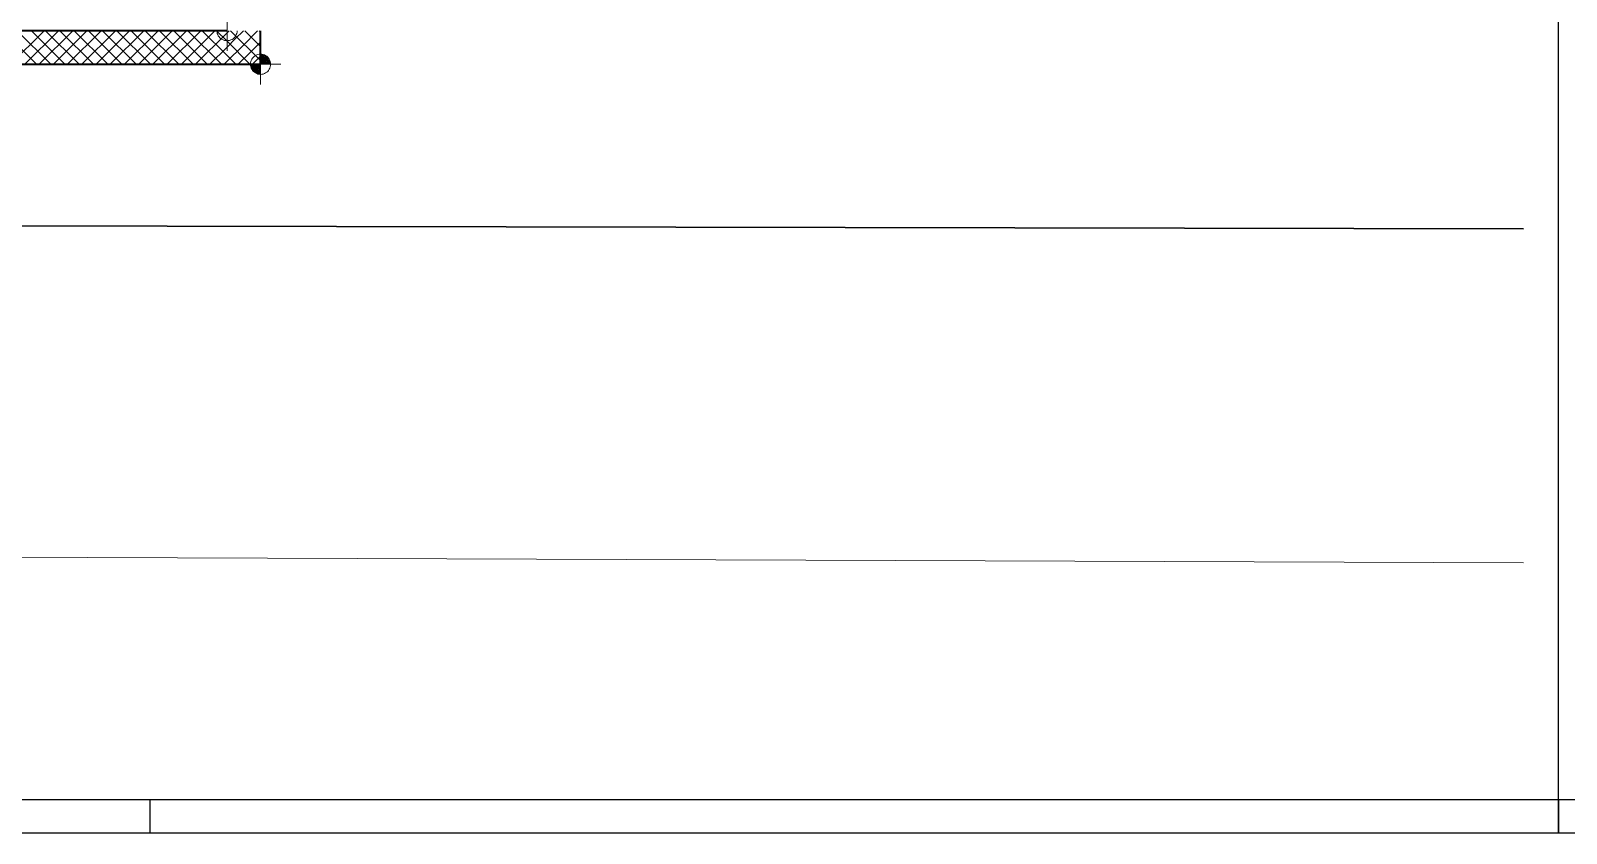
# Model space of a CAD drawing. Extents: x 885 to 2021, y 330 to 1122.
# Drawn here: x 1498.6 to 1727.5, y 362 to 481.6 of the extents above; entities that cross this region are included whole.
import ezdxf
from ezdxf.lldxf.tags import DXFTag

# ---------------------------------------------------------------- set-up
doc = ezdxf.new("R2010")
doc.units = 0
doc.layers.get('0').update_dxf_attribs({"lineweight": 25})
for name, color, linetype, lineweight in [('000 Kataster', 7, 'Continuous', 25), ('000-3 Kataster Parzellengrenzen', 7, 'Continuous', 25), ('010 Aussenwände Bauteilschraffuren Neu', 7, 'Continuous', 25), ('010 Aussenwände Neu', 7, 'Continuous', 25), ('080 Raum Innen Kontur Neu', 7, 'Continuous', 25), ('111 Bemassung Ausführung Koten Neu', 7, 'Continuous', 25)]:
    doc.layers.add(name, color=color, linetype=linetype, lineweight=lineweight)
doc.layers.add('GP_Kopf', color=7, linetype='Continuous', lineweight=25, true_color=0xffff80)
tags = doc.linetypes.add('Strich 6_1mm', pattern=[0.35, 0.3, -0.05]).pattern_tags.tags
tags[6:7] = [DXFTag(74, 4), DXFTag(75, 0), DXFTag(340, '0'), DXFTag(46, 1.0), DXFTag(50, 0.0), DXFTag(44, 0.0), DXFTag(45, 0.0)]
tags[4:5] = [DXFTag(74, 4), DXFTag(75, 0), DXFTag(340, '0'), DXFTag(46, 1.0), DXFTag(50, 0.0), DXFTag(44, 0.0), DXFTag(45, 0.0)]

# ---------------------------------------------------------------- blocks, each defined once
blk = doc.blocks.new('Polygon-A0T8DIMLAL', base_point=(891.37, 366.97))
at = {"color": 0, "linetype": 'ByBlock', "lineweight": -2, "ltscale": 0.25}
blk.add_line((1931.37, 366.97), (891.37, 366.97), dxfattribs=at)
blk = doc.blocks.new('Polygon-A0T8DIMNAL', base_point=(886.37, 361.97))
at = {"color": 0, "linetype": 'ByBlock', "lineweight": -2, "ltscale": 0.25}
blk.add_line((1936.37, 361.97), (886.37, 361.97), dxfattribs=at)
blk = doc.blocks.new('Referenz-A0T8DINEAL', base_point=(896.59, 372.19))
at = {"layer": '000 Kataster', "color": 0, "linetype": 'Strich 6_1mm', "lineweight": 13, "ltscale": 0.002197}
for p, q in [((1056.37, 453.35), (1586.81, 452.33)), ((1586.81, 452.33), (1721.15, 452.07))]:
    blk.add_line(p, q, dxfattribs=at)
at = {"layer": '000 Kataster', "color": 0, "linetype": 'Continuous', "lineweight": 13, "ltscale": 0.0169}
for p, q in [((1586.81, 452.33), (1056.37, 453.35)), ((1721.15, 452.07), (1586.81, 452.33)), ((1488.57, 403.14), (1721.15, 402.29)), ((1721.15, 402.29), (1488.57, 403.14))]:
    blk.add_line(p, q, dxfattribs=at)
at = {"layer": '000-3 Kataster Parzellengrenzen', "color": 0, "linetype": 'Continuous', "lineweight": -2, "ltscale": 0.0625}
for p, q in [((1056.37, 453.35), (1721.15, 452.07)), ((1721.15, 452.07), (1056.37, 453.35))]:
    blk.add_line(p, q, dxfattribs=at)
at = {"layer": '010 Aussenwände Bauteilschraffuren Neu', "color": 0, "linetype": 'Continuous', "lineweight": 0, "ltscale": 0.0169}
for p, q in [((1499.48, 476.6), (1494.48, 481.6)), ((1495.62, 476.6), (1500.62, 481.6)), ((1501.6, 476.6), (1496.6, 481.6)), ((1497.74, 476.6), (1502.74, 481.6)), ((1503.72, 476.6), (1498.72, 481.6)), ((1499.87, 476.6), (1504.87, 481.6)), ((1505.84, 476.6), (1500.84, 481.6)), ((1501.99, 476.6), (1506.99, 481.6)), ((1507.97, 476.6), (1502.97, 481.6)), ((1504.11, 476.6), (1509.11, 481.6)), ((1510.09, 476.6), (1505.09, 481.6)), ((1506.23, 476.6), (1511.23, 481.6)), ((1512.21, 476.6), (1507.21, 481.6)), ((1508.35, 476.6), (1513.35, 481.6)), ((1514.33, 476.6), (1509.33, 481.6)), ((1510.47, 476.6), (1515.47, 481.6)), ((1516.45, 476.6), (1511.45, 481.6)), ((1512.59, 476.6), (1517.59, 481.6)), ((1518.57, 476.6), (1513.57, 481.6)), ((1514.71, 476.6), (1519.71, 481.6)), ((1520.69, 476.6), (1515.69, 481.6)), ((1516.84, 476.6), (1521.84, 481.6)), ((1522.81, 476.6), (1517.81, 481.6)), ((1518.96, 476.6), (1523.96, 481.6)), ((1524.94, 476.6), (1519.94, 481.6)), ((1521.08, 476.6), (1526.08, 481.6)), ((1527.06, 476.6), (1522.06, 481.6)), ((1523.2, 476.6), (1527.88, 481.28)), ((1527.88, 477.9), (1524.18, 481.6)), ((1527.88, 480.02), (1526.3, 481.6)), ((1527.88, 481.28), (1528.04, 481.44)), ((1528.04, 481.44), (1528.2, 481.6)), ((1532.88, 477.15), (1528.42, 481.6)), ((1529.1, 480.38), (1530.32, 481.6)), ((1530.16, 479.32), (1532.44, 481.6)), ((1532.88, 479.27), (1530.54, 481.6)), ((1532.88, 481.39), (1532.66, 481.6)), ((1525.32, 476.6), (1527.88, 479.16)), ((1527.88, 479.16), (1529.1, 480.38)), ((1531.3, 476.6), (1527.88, 480.02)), ((1527.88, 477.04), (1530.16, 479.32)), ((1531.22, 478.26), (1532.88, 479.92)), ((1527.44, 476.6), (1527.88, 477.04)), ((1529.18, 476.6), (1527.88, 477.9)), ((1529.56, 476.6), (1531.22, 478.26)), ((1531.69, 476.6), (1532.28, 477.2)), ((1532.28, 477.2), (1532.88, 477.8))]:
    blk.add_line(p, q, dxfattribs=at)
at = {"layer": '010 Aussenwände Neu', "color": 0, "lineweight": 35}
for p, q in [((1527.88, 481.6), (1387.38, 481.6)), ((1532.88, 476.6), (1532.88, 481.6)), ((1041.78, 476.6), (1532.88, 476.6))]:
    blk.add_line(p, q, dxfattribs=at)
at = {"layer": '080 Raum Innen Kontur Neu', "color": 0, "linetype": 'Continuous', "lineweight": 13, "ltscale": 0.0169}
for p, q in [((1527.88, 481.6), (1527.88, 529.6)), ((1387.38, 481.6), (1527.88, 481.6))]:
    blk.add_line(p, q, dxfattribs=at)
at = {"layer": '111 Bemassung Ausführung Koten Neu', "color": 0, "lineweight": 13}
for p, q in [((1527.88, 478.6), (1527.88, 484.6)), ((1532.88, 473.6), (1532.88, 479.6)), ((1529.88, 476.6), (1535.88, 476.6))]:
    blk.add_line(p, q, dxfattribs=at)
at = {"layer": '111 Bemassung Ausführung Koten Neu', "color": 0, "linetype": 'Continuous', "lineweight": 13, "ltscale": 0.0169}
for p, q in [((1526.38, 481.6), (1526.39, 481.41)), ((1526.39, 481.41), (1526.43, 481.21)), ((1526.43, 481.21), (1526.49, 481.03)), ((1526.49, 481.03), (1526.58, 480.85)), ((1526.58, 480.85), (1526.69, 480.69)), ((1529.07, 480.69), (1529.18, 480.85)), ((1529.18, 480.85), (1529.26, 481.03)), ((1529.26, 481.03), (1529.33, 481.21)), ((1529.33, 481.21), (1529.37, 481.41)), ((1529.37, 481.41), (1529.38, 481.6)), ((1526.69, 480.69), (1526.82, 480.54)), ((1526.82, 480.54), (1526.97, 480.41)), ((1526.97, 480.41), (1527.13, 480.3)), ((1527.13, 480.3), (1527.3, 480.22)), ((1527.3, 480.22), (1527.49, 480.15)), ((1527.49, 480.15), (1527.68, 480.12)), ((1527.68, 480.12), (1527.88, 480.1)), ((1527.88, 480.1), (1528.07, 480.12)), ((1528.07, 480.12), (1528.27, 480.15)), ((1528.27, 480.15), (1528.45, 480.22)), ((1528.45, 480.22), (1528.63, 480.3)), ((1528.63, 480.3), (1528.79, 480.41)), ((1528.79, 480.41), (1528.94, 480.54)), ((1528.94, 480.54), (1529.07, 480.69)), ((1531.39, 476.8), (1531.38, 476.6)), ((1531.38, 476.6), (1531.39, 476.41)), ((1531.43, 476.99), (1531.39, 476.8)), ((1531.39, 476.41), (1531.43, 476.21)), ((1531.49, 477.18), (1531.43, 476.99)), ((1531.43, 476.21), (1531.49, 476.03)), ((1531.58, 477.35), (1531.49, 477.18)), ((1531.69, 477.52), (1531.58, 477.35)), ((1531.82, 477.66), (1531.69, 477.52)), ((1531.97, 477.79), (1531.82, 477.66)), ((1532.13, 477.9), (1531.97, 477.79)), ((1532.3, 477.99), (1532.13, 477.9)), ((1532.49, 478.05), (1532.3, 477.99)), ((1532.68, 478.09), (1532.49, 478.05)), ((1532.88, 478.1), (1532.68, 478.09)), ((1533.07, 478.09), (1532.88, 478.1)), ((1533.27, 478.05), (1533.07, 478.09)), ((1533.45, 477.99), (1533.27, 478.05)), ((1533.63, 477.9), (1533.45, 477.99)), ((1533.79, 477.79), (1533.63, 477.9)), ((1533.94, 477.66), (1533.79, 477.79)), ((1534.07, 477.52), (1533.94, 477.66)), ((1534.18, 477.35), (1534.07, 477.52)), ((1534.26, 477.18), (1534.18, 477.35)), ((1534.33, 476.99), (1534.26, 477.18)), ((1534.26, 476.03), (1534.33, 476.21)), ((1534.37, 476.8), (1534.33, 476.99)), ((1534.33, 476.21), (1534.37, 476.41)), ((1534.38, 476.6), (1534.37, 476.8)), ((1534.37, 476.41), (1534.38, 476.6)), ((1531.49, 476.03), (1531.58, 475.85)), ((1531.58, 475.85), (1531.69, 475.69)), ((1531.69, 475.69), (1531.82, 475.54)), ((1531.82, 475.54), (1531.97, 475.41)), ((1531.97, 475.41), (1532.13, 475.3)), ((1532.13, 475.3), (1532.3, 475.22)), ((1532.3, 475.22), (1532.49, 475.15)), ((1532.49, 475.15), (1532.68, 475.12)), ((1532.68, 475.12), (1532.88, 475.1)), ((1532.88, 475.1), (1533.07, 475.12)), ((1533.07, 475.12), (1533.27, 475.15)), ((1533.27, 475.15), (1533.45, 475.22)), ((1533.45, 475.22), (1533.63, 475.3)), ((1533.63, 475.3), (1533.79, 475.41)), ((1533.79, 475.41), (1533.94, 475.54)), ((1533.94, 475.54), (1534.07, 475.69)), ((1534.07, 475.69), (1534.18, 475.85)), ((1534.18, 475.85), (1534.26, 476.03))]:
    blk.add_line(p, q, dxfattribs=at)
at = {"layer": '111 Bemassung Ausführung Koten Neu', "color": 0, "linetype": 'Continuous', "lineweight": 0, "ltscale": 0.0169}
for points in [[(1531.49, 476.03), (1531.49, 476.6), (1531.38, 476.6)], [(1531.67, 476.03), (1531.49, 476.03), (1531.49, 476.6)], [(1531.82, 475.54), (1531.82, 476.6), (1531.49, 476.6)], [(1532.19, 475.54), (1531.82, 475.54), (1531.82, 476.6)], [(1532.3, 475.22), (1532.3, 476.6), (1531.82, 476.6)], [(1532.83, 475.22), (1532.3, 475.22), (1532.3, 476.6)], [(1532.88, 475.1), (1532.88, 476.6), (1532.3, 476.6)], [(1532.88, 476.6), (1533.45, 476.6), (1532.88, 478.1)], [(1533.45, 477.99), (1532.92, 477.99), (1532.88, 478.1)], [(1533.45, 476.6), (1533.45, 477.99), (1532.92, 477.99)], [(1533.45, 476.6), (1533.94, 476.6), (1533.45, 477.99)], [(1533.94, 477.66), (1533.57, 477.66), (1533.45, 477.99)], [(1533.94, 476.6), (1533.94, 477.66), (1533.57, 477.66)], [(1533.94, 476.6), (1534.26, 476.6), (1533.94, 477.66)], [(1534.26, 477.18), (1534.09, 477.18), (1533.94, 477.66)], [(1534.26, 476.6), (1534.26, 477.18), (1534.09, 477.18)], [(1534.26, 476.6), (1534.38, 476.6), (1534.26, 477.18)], [(1531.82, 475.54), (1531.67, 476.03), (1531.49, 476.03)], [(1532.3, 475.22), (1532.19, 475.54), (1531.82, 475.54)], [(1532.88, 475.1), (1532.83, 475.22), (1532.3, 475.22)]]:
    blk.add_solid(points, dxfattribs=at)

msp = doc.modelspace()

# ---------------------------------------------------------------- linework, layer by layer
at = {"layer": 'GP_Kopf', "ltscale": 0.25}
for p, q in [((1726.37, 361.97), (1726.37, 955.97)), ((1516.37, 366.97), (1516.37, 361.97)), ((1726.37, 366.97), (1726.37, 361.97))]:
    msp.add_line(p, q, dxfattribs=at)

# ---------------------------------------------------------------- block references
at = {"color": 8, "lineweight": 25, "ltscale": 0.25, "true_color": 0x808080}
msp.add_blockref('Referenz-A0T8DINEAL', (896.59, 372.19), dxfattribs=at)
at = {"layer": 'GP_Kopf', "ltscale": 0.25}
for name, p in [('Polygon-A0T8DIMNAL', (886.37, 361.97)), ('Polygon-A0T8DIMLAL', (891.37, 366.97))]:
    msp.add_blockref(name, p, dxfattribs=at)

doc.saveas('drawing.dxf')
